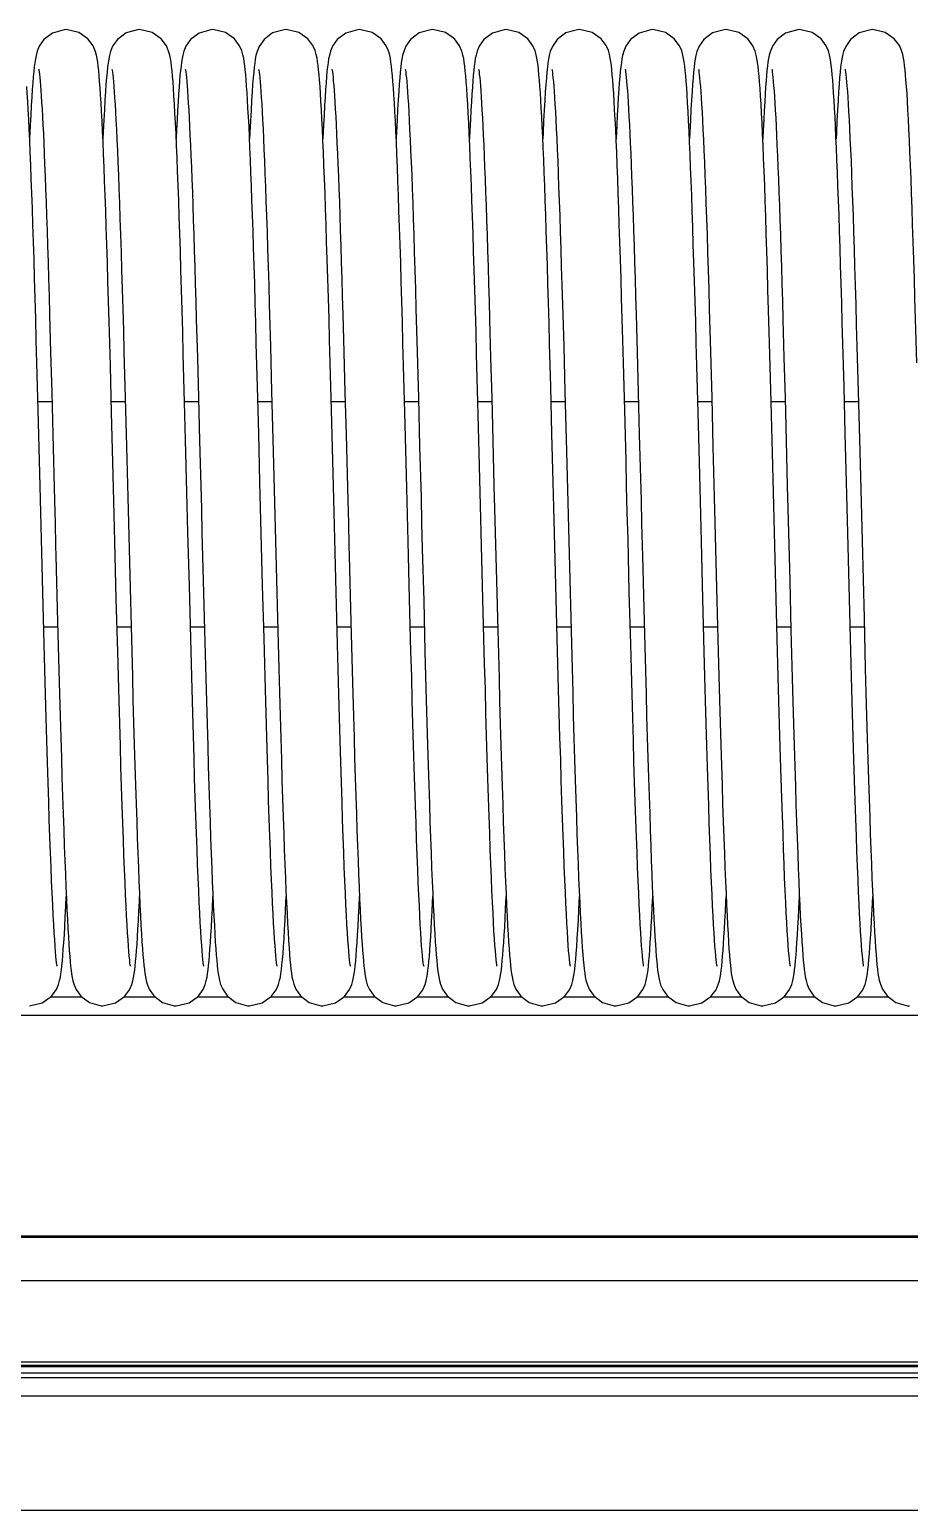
# Model space of a CAD drawing. Header units: millimetres. Extents: x 21899 to 38731, y -5425 to 3612.
# Drawn here: x 33410.3 to 33506.3, y -2820.5 to -2658.9 of the extents above; entities that cross this region are included whole.
import ezdxf

# ---------------------------------------------------------------- set-up
doc = ezdxf.new("R2010")
doc.units = ezdxf.units.MM

msp = doc.modelspace()

# ---------------------------------------------------------------- linework, layer by layer
at = {"color": 7, "linetype": 'Continuous'}
for p, q in [((33412.47, -2689.98), (33412.58, -2694.12)), ((33428.48, -2690.53), (33428.6, -2694.68)), ((33444.47, -2689.98), (33444.58, -2694.12)), ((33460.48, -2690.53), (33460.6, -2694.68)), ((33476.47, -2689.98), (33476.58, -2694.12)), ((33492.48, -2690.53), (33492.6, -2694.68)), ((33412.58, -2694.12), (33412.7, -2698.51)), ((33420.58, -2694.06), (33420.72, -2699.07)), ((33427.2, -2699.56), (33427.06, -2694.35)), ((33428.6, -2694.68), (33428.72, -2699.1)), ((33435.16, -2697.9), (33435.03, -2693.15)), ((33436.57, -2693.47), (33436.7, -2698.38)), ((33444.58, -2694.12), (33444.7, -2698.51)), ((33452.58, -2694.06), (33452.72, -2699.07)), ((33459.2, -2699.56), (33459.06, -2694.35)), ((33460.6, -2694.68), (33460.72, -2699.1)), ((33467.16, -2697.9), (33467.03, -2693.15)), ((33468.57, -2693.47), (33468.7, -2698.38)), ((33476.58, -2694.12), (33476.7, -2698.51)), ((33484.58, -2694.06), (33484.72, -2699.07)), ((33491.2, -2699.56), (33491.06, -2694.35)), ((33492.6, -2694.68), (33492.72, -2699.1)), ((33499.16, -2697.9), (33499.03, -2693.15)), ((33500.57, -2693.47), (33500.7, -2698.38)), ((33411.23, -2700.43), (33411.09, -2695.25)), ((33419.23, -2700.69), (33419.1, -2695.58)), ((33443.23, -2700.43), (33443.09, -2695.25)), ((33451.23, -2700.69), (33451.1, -2695.58)), ((33475.23, -2700.43), (33475.09, -2695.25)), ((33483.23, -2700.69), (33483.1, -2695.58)), ((33435.29, -2702.96), (33435.16, -2697.9)), ((33467.29, -2702.96), (33467.16, -2697.9)), ((33499.29, -2702.96), (33499.16, -2697.9)), ((33411.2, -2699.47), (33412.73, -2699.47)), ((33412.7, -2698.51), (33412.82, -2703.1)), ((33419.2, -2699.47), (33420.73, -2699.47)), ((33420.72, -2699.07), (33420.85, -2704.38)), ((33427.2, -2699.47), (33428.73, -2699.47)), ((33427.35, -2705.09), (33427.2, -2699.56)), ((33428.72, -2699.1), (33428.84, -2703.77)), ((33435.2, -2699.47), (33436.73, -2699.47)), ((33436.7, -2698.38), (33436.83, -2703.61)), ((33443.2, -2699.47), (33444.73, -2699.47)), ((33444.7, -2698.51), (33444.82, -2703.1)), ((33451.2, -2699.47), (33452.73, -2699.47)), ((33452.72, -2699.07), (33452.85, -2704.38)), ((33459.2, -2699.47), (33460.73, -2699.47)), ((33459.35, -2705.09), (33459.2, -2699.56)), ((33460.72, -2699.1), (33460.84, -2703.77)), ((33467.2, -2699.47), (33468.73, -2699.47)), ((33468.7, -2698.38), (33468.83, -2703.61)), ((33475.2, -2699.47), (33476.73, -2699.47)), ((33476.7, -2698.51), (33476.82, -2703.1)), ((33483.2, -2699.47), (33484.73, -2699.47)), ((33484.72, -2699.07), (33484.85, -2704.38)), ((33491.2, -2699.47), (33492.73, -2699.47)), ((33491.35, -2705.09), (33491.2, -2699.56)), ((33492.72, -2699.1), (33492.84, -2703.77)), ((33499.2, -2699.47), (33500.73, -2699.47)), ((33500.7, -2698.38), (33500.83, -2703.61)), ((33436.83, -2703.61), (33436.98, -2709.08)), ((33468.83, -2703.61), (33468.98, -2709.08)), ((33500.83, -2703.61), (33500.98, -2709.08)), ((33411.73, -2720.28), (33411.59, -2714.49)), ((33421.14, -2715.56), (33421.29, -2721.23)), ((33443.73, -2720.28), (33443.59, -2714.49)), ((33453.14, -2715.56), (33453.29, -2721.23)), ((33475.73, -2720.28), (33475.59, -2714.49)), ((33485.14, -2715.56), (33485.29, -2721.23)), ((33413.16, -2716.32), (33413.35, -2723.53)), ((33419.75, -2721.03), (33419.63, -2716.32)), ((33445.16, -2716.32), (33445.35, -2723.53)), ((33451.75, -2721.03), (33451.63, -2716.32)), ((33477.16, -2716.32), (33477.35, -2723.53)), ((33483.75, -2721.03), (33483.63, -2716.32)), ((33411.88, -2725.96), (33411.73, -2720.28)), ((33427.87, -2725.36), (33427.72, -2719.61)), ((33429.23, -2719.07), (33429.37, -2724.42)), ((33435.87, -2725.29), (33435.72, -2719.56)), ((33443.88, -2725.96), (33443.73, -2720.28)), ((33459.87, -2725.36), (33459.72, -2719.61)), ((33461.23, -2719.07), (33461.37, -2724.42)), ((33467.87, -2725.29), (33467.72, -2719.56)), ((33475.88, -2725.96), (33475.73, -2720.28)), ((33491.87, -2725.36), (33491.72, -2719.61)), ((33493.23, -2719.07), (33493.37, -2724.42)), ((33499.87, -2725.29), (33499.72, -2719.56)), ((33419.9, -2726.75), (33419.75, -2721.03)), ((33421.29, -2721.23), (33421.43, -2726.76)), ((33451.9, -2726.75), (33451.75, -2721.03)), ((33453.29, -2721.23), (33453.43, -2726.76)), ((33483.9, -2726.75), (33483.75, -2721.03)), ((33485.29, -2721.23), (33485.43, -2726.76)), ((33413.35, -2723.53), (33413.49, -2728.84)), ((33437.34, -2723.13), (33437.48, -2728.6)), ((33445.35, -2723.53), (33445.49, -2728.84)), ((33469.34, -2723.13), (33469.48, -2728.6)), ((33477.35, -2723.53), (33477.49, -2728.84)), ((33501.34, -2723.13), (33501.48, -2728.6)), ((33411.83, -2724.08), (33413.36, -2724.08)), ((33419.83, -2724.08), (33421.36, -2724.08)), ((33427.83, -2724.08), (33429.36, -2724.08)), ((33429.37, -2724.42), (33429.51, -2729.67)), ((33435.83, -2724.08), (33437.36, -2724.08)), ((33443.83, -2724.08), (33445.36, -2724.08)), ((33451.83, -2724.08), (33453.36, -2724.08)), ((33459.83, -2724.08), (33461.36, -2724.08)), ((33461.37, -2724.42), (33461.51, -2729.67)), ((33467.83, -2724.08), (33469.36, -2724.08)), ((33475.83, -2724.08), (33477.36, -2724.08)), ((33483.83, -2724.08), (33485.36, -2724.08)), ((33491.83, -2724.08), (33493.36, -2724.08)), ((33493.37, -2724.42), (33493.51, -2729.67)), ((33499.83, -2724.08), (33501.36, -2724.08)), ((33416.03, -2764.47), (33412.56, -2764.47)), ((33424.04, -2764.47), (33420.56, -2764.47)), ((33432.04, -2764.47), (33428.56, -2764.47)), ((33440.04, -2764.47), (33436.56, -2764.47)), ((33448.03, -2764.47), (33444.56, -2764.47)), ((33456.04, -2764.47), (33452.56, -2764.47)), ((33464.04, -2764.47), (33460.56, -2764.47)), ((33472.04, -2764.47), (33468.56, -2764.47)), ((33480.03, -2764.47), (33476.56, -2764.47)), ((33488.04, -2764.47), (33484.56, -2764.47)), ((33496.04, -2764.47), (33492.56, -2764.47)), ((33504.04, -2764.47), (33500.56, -2764.47)), ((34090.4, -2766.47), (32750.4, -2766.47)), ((34140.86, -2790.56), (31376.6, -2790.56)), ((34087.08, -2790.56), (31418.08, -2790.56)), ((34100.4, -2795.44), (31383.4, -2795.44)), ((31376.6, -2804.27), (34140.86, -2804.27)), ((31418.08, -2804.27), (34087.08, -2804.27)), ((31300.4, -2804.64), (34182.4, -2804.64)), ((31376.6, -2805.97), (34140.86, -2805.97)), ((31418.08, -2805.97), (34087.08, -2805.97)), ((34087.08, -2820.47), (32907.43, -2820.47)), ((34123.68, -2820.47), (32916.25, -2820.47))]:
    msp.add_line(p, q, dxfattribs=at)
at = {"color": 9, "linetype": 'Continuous'}
for p, q in [((34140.86, -2790.69), (31376.6, -2790.69)), ((34087.08, -2790.69), (31418.08, -2790.69)), ((31376.6, -2804.77), (34140.86, -2804.77)), ((31376.6, -2805.47), (34140.86, -2805.47)), ((31418.08, -2804.77), (34087.08, -2804.77)), ((31418.08, -2805.47), (34087.08, -2805.47)), ((31376.6, -2807.97), (34140.86, -2807.97)), ((31418.08, -2807.97), (34087.08, -2807.97))]:
    msp.add_line(p, q, dxfattribs=at)
at = {"color": 7, "linetype": 'Continuous'}
for points in [[(33414.29, -2658.91), (33414.07, -2658.92), (33412.8, -2659.29), (33411.86, -2660), (33411.34, -2660.73), (33411.12, -2661.28), (33411, -2661.72), (33410.92, -2662.11), (33410.86, -2662.52), (33410.8, -2662.97), (33410.74, -2663.48), (33410.69, -2664.06), (33410.64, -2664.72)], [(33417.93, -2664.57), (33417.88, -2663.94), (33417.83, -2663.39), (33417.78, -2662.91), (33417.72, -2662.47), (33417.66, -2662.08), (33417.58, -2661.69), (33417.45, -2661.24), (33417.21, -2660.67), (33416.64, -2659.91), (33415.66, -2659.22), (33414.29, -2658.91)], [(33422.29, -2658.91), (33422.07, -2658.92), (33420.81, -2659.28), (33419.87, -2659.98), (33419.34, -2660.73), (33419.11, -2661.31), (33418.99, -2661.74), (33418.92, -2662.13), (33418.85, -2662.55), (33418.79, -2663.01), (33418.74, -2663.55), (33418.68, -2664.16), (33418.62, -2664.87)], [(33425.94, -2664.62), (33425.89, -2663.98), (33425.83, -2663.42), (33425.78, -2662.92), (33425.72, -2662.48), (33425.66, -2662.08), (33425.58, -2661.69), (33425.45, -2661.25), (33425.21, -2660.68), (33424.66, -2659.93), (33423.68, -2659.23), (33422.29, -2658.91)], [(33430.29, -2658.91), (33430.07, -2658.92), (33428.79, -2659.29), (33427.85, -2660), (33427.35, -2660.73), (33427.12, -2661.26), (33427, -2661.69), (33426.92, -2662.08), (33426.86, -2662.47), (33426.81, -2662.89), (33426.75, -2663.37), (33426.7, -2663.91), (33426.65, -2664.51), (33426.6, -2665.2)], [(33433.97, -2665.07), (33433.92, -2664.42), (33433.87, -2663.83), (33433.82, -2663.3), (33433.77, -2662.84), (33433.71, -2662.42), (33433.65, -2662.04), (33433.57, -2661.67), (33433.45, -2661.24), (33433.21, -2660.68), (33432.65, -2659.92), (33431.67, -2659.23), (33430.29, -2658.91)], [(33438.29, -2658.91), (33438.07, -2658.92), (33436.81, -2659.28), (33435.87, -2659.99), (33435.34, -2660.74), (33435.11, -2661.31), (33434.99, -2661.75), (33434.91, -2662.14), (33434.85, -2662.56), (33434.79, -2663.02), (33434.74, -2663.56), (33434.68, -2664.18), (33434.62, -2664.89)], [(33441.98, -2665.12), (33441.92, -2664.44), (33441.87, -2663.84), (33441.82, -2663.3), (33441.77, -2662.83), (33441.71, -2662.41), (33441.65, -2662.02), (33441.56, -2661.63), (33441.44, -2661.2), (33441.2, -2660.65), (33440.64, -2659.91), (33439.66, -2659.22), (33438.29, -2658.91)], [(33446.29, -2658.91), (33446.07, -2658.92), (33444.8, -2659.29), (33443.86, -2660), (33443.34, -2660.73), (33443.12, -2661.28), (33443, -2661.72), (33442.92, -2662.11), (33442.86, -2662.52), (33442.8, -2662.97), (33442.74, -2663.48), (33442.69, -2664.06), (33442.64, -2664.72)], [(33449.93, -2664.57), (33449.88, -2663.94), (33449.83, -2663.39), (33449.78, -2662.91), (33449.72, -2662.47), (33449.66, -2662.08), (33449.58, -2661.69), (33449.45, -2661.24), (33449.21, -2660.67), (33448.64, -2659.91), (33447.66, -2659.22), (33446.29, -2658.91)], [(33454.29, -2658.91), (33454.07, -2658.92), (33452.81, -2659.28), (33451.87, -2659.98), (33451.34, -2660.73), (33451.11, -2661.31), (33450.99, -2661.74), (33450.92, -2662.13), (33450.85, -2662.55), (33450.79, -2663.01), (33450.74, -2663.55), (33450.68, -2664.16), (33450.62, -2664.87)], [(33457.94, -2664.62), (33457.89, -2663.98), (33457.83, -2663.42), (33457.78, -2662.92), (33457.72, -2662.48), (33457.66, -2662.08), (33457.58, -2661.69), (33457.45, -2661.25), (33457.21, -2660.68), (33456.66, -2659.93), (33455.68, -2659.23), (33454.29, -2658.91)], [(33462.29, -2658.91), (33462.07, -2658.92), (33460.79, -2659.29), (33459.85, -2660), (33459.35, -2660.73), (33459.12, -2661.26), (33459, -2661.69), (33458.92, -2662.08), (33458.86, -2662.47), (33458.81, -2662.89), (33458.75, -2663.37), (33458.7, -2663.91), (33458.65, -2664.51), (33458.6, -2665.2)], [(33465.97, -2665.07), (33465.92, -2664.42), (33465.87, -2663.83), (33465.82, -2663.3), (33465.77, -2662.84), (33465.71, -2662.42), (33465.65, -2662.04), (33465.57, -2661.67), (33465.45, -2661.24), (33465.21, -2660.68), (33464.65, -2659.92), (33463.67, -2659.23), (33462.29, -2658.91)], [(33470.29, -2658.91), (33470.07, -2658.92), (33468.81, -2659.28), (33467.87, -2659.99), (33467.34, -2660.74), (33467.11, -2661.31), (33466.99, -2661.75), (33466.91, -2662.14), (33466.85, -2662.56), (33466.79, -2663.02), (33466.74, -2663.56), (33466.68, -2664.18), (33466.62, -2664.89)], [(33473.98, -2665.12), (33473.92, -2664.44), (33473.87, -2663.84), (33473.82, -2663.3), (33473.77, -2662.83), (33473.71, -2662.41), (33473.65, -2662.02), (33473.56, -2661.63), (33473.44, -2661.2), (33473.2, -2660.65), (33472.64, -2659.91), (33471.66, -2659.22), (33470.29, -2658.91)], [(33478.29, -2658.91), (33478.07, -2658.92), (33476.8, -2659.29), (33475.86, -2660), (33475.34, -2660.73), (33475.12, -2661.28), (33475, -2661.72), (33474.92, -2662.11), (33474.86, -2662.52), (33474.8, -2662.97), (33474.74, -2663.48), (33474.69, -2664.06), (33474.64, -2664.72)], [(33481.93, -2664.57), (33481.88, -2663.94), (33481.83, -2663.39), (33481.78, -2662.91), (33481.72, -2662.47), (33481.66, -2662.08), (33481.58, -2661.69), (33481.45, -2661.24), (33481.21, -2660.67), (33480.64, -2659.91), (33479.66, -2659.22), (33478.29, -2658.91)], [(33486.29, -2658.91), (33486.07, -2658.92), (33484.81, -2659.28), (33483.87, -2659.98), (33483.34, -2660.73), (33483.11, -2661.31), (33482.99, -2661.74), (33482.92, -2662.13), (33482.85, -2662.55), (33482.79, -2663.01), (33482.74, -2663.55), (33482.68, -2664.16), (33482.62, -2664.87)], [(33489.94, -2664.62), (33489.89, -2663.98), (33489.83, -2663.42), (33489.78, -2662.92), (33489.72, -2662.48), (33489.66, -2662.08), (33489.58, -2661.69), (33489.45, -2661.25), (33489.21, -2660.68), (33488.66, -2659.93), (33487.68, -2659.23), (33486.29, -2658.91)], [(33494.29, -2658.91), (33494.07, -2658.92), (33492.79, -2659.29), (33491.85, -2660), (33491.35, -2660.73), (33491.12, -2661.26), (33491, -2661.69), (33490.92, -2662.08), (33490.86, -2662.47), (33490.81, -2662.89), (33490.75, -2663.37), (33490.7, -2663.91), (33490.65, -2664.51), (33490.6, -2665.2)], [(33497.97, -2665.07), (33497.92, -2664.42), (33497.87, -2663.83), (33497.82, -2663.3), (33497.77, -2662.84), (33497.71, -2662.42), (33497.65, -2662.04), (33497.57, -2661.67), (33497.45, -2661.24), (33497.21, -2660.68), (33496.65, -2659.92), (33495.67, -2659.23), (33494.29, -2658.91)], [(33502.29, -2658.91), (33502.07, -2658.92), (33500.81, -2659.28), (33499.87, -2659.99), (33499.34, -2660.74), (33499.11, -2661.31), (33498.99, -2661.75), (33498.91, -2662.14), (33498.85, -2662.56), (33498.79, -2663.02), (33498.74, -2663.56), (33498.68, -2664.18), (33498.62, -2664.89)], [(33505.98, -2665.12), (33505.92, -2664.44), (33505.87, -2663.84), (33505.82, -2663.3), (33505.77, -2662.83), (33505.71, -2662.41), (33505.65, -2662.02), (33505.56, -2661.63), (33505.44, -2661.2), (33505.2, -2660.65), (33504.64, -2659.91), (33503.66, -2659.22), (33502.29, -2658.91)], [(33411.28, -2663.23), (33411.28, -2663.24), (33411.3, -2663.33), (33411.33, -2663.51), (33411.36, -2663.78), (33411.4, -2664.12), (33411.43, -2664.52), (33411.47, -2665), (33411.52, -2665.54), (33411.56, -2666.15), (33411.6, -2666.83), (33411.65, -2667.58), (33411.69, -2668.4), (33411.74, -2669.29), (33411.79, -2670.26), (33411.83, -2671.31), (33411.88, -2672.43), (33411.93, -2673.63), (33411.98, -2674.92), (33412.03, -2676.28), (33412.09, -2677.72), (33412.14, -2679.24), (33412.19, -2680.84), (33412.25, -2682.52), (33412.3, -2684.27), (33412.36, -2686.1), (33412.41, -2688.01), (33412.47, -2689.98)], [(33419.28, -2663.24), (33419.3, -2663.35), (33419.33, -2663.55), (33419.36, -2663.83), (33419.4, -2664.18), (33419.44, -2664.61), (33419.48, -2665.12), (33419.53, -2665.69), (33419.57, -2666.35), (33419.62, -2667.09), (33419.67, -2667.91), (33419.71, -2668.81), (33419.76, -2669.82), (33419.82, -2670.91), (33419.87, -2672.1), (33419.92, -2673.39), (33419.98, -2674.78), (33420.03, -2676.26), (33420.09, -2677.84), (33420.15, -2679.52), (33420.21, -2681.3), (33420.27, -2683.18), (33420.33, -2685.15), (33420.39, -2687.23), (33420.45, -2689.41), (33420.52, -2691.69), (33420.58, -2694.06)], [(33427.28, -2663.24), (33427.3, -2663.34), (33427.33, -2663.53), (33427.36, -2663.8), (33427.4, -2664.15), (33427.44, -2664.57), (33427.48, -2665.05), (33427.52, -2665.61), (33427.56, -2666.23), (33427.61, -2666.92), (33427.65, -2667.69), (33427.7, -2668.53), (33427.75, -2669.44), (33427.79, -2670.44), (33427.84, -2671.51), (33427.89, -2672.67), (33427.94, -2673.91), (33427.99, -2675.23), (33428.05, -2676.63), (33428.1, -2678.11), (33428.15, -2679.67), (33428.21, -2681.31), (33428.26, -2683.01), (33428.32, -2684.79), (33428.37, -2686.63), (33428.43, -2688.55), (33428.48, -2690.53)], [(33435.28, -2663.24), (33435.3, -2663.35), (33435.33, -2663.54), (33435.36, -2663.82), (33435.4, -2664.17), (33435.44, -2664.6), (33435.48, -2665.1), (33435.53, -2665.67), (33435.57, -2666.32), (33435.62, -2667.05), (33435.66, -2667.86), (33435.71, -2668.75), (33435.76, -2669.74), (33435.81, -2670.81), (33435.86, -2671.98), (33435.92, -2673.24), (33435.97, -2674.6), (33436.02, -2676.05), (33436.08, -2677.6), (33436.14, -2679.24), (33436.2, -2680.99), (33436.25, -2682.82), (33436.31, -2684.76), (33436.38, -2686.79), (33436.44, -2688.92), (33436.5, -2691.15), (33436.57, -2693.47)], [(33443.28, -2663.23), (33443.28, -2663.24), (33443.3, -2663.33), (33443.33, -2663.51), (33443.36, -2663.78), (33443.4, -2664.12), (33443.43, -2664.52), (33443.47, -2665), (33443.52, -2665.54), (33443.56, -2666.15), (33443.6, -2666.83), (33443.65, -2667.58), (33443.69, -2668.4), (33443.74, -2669.29), (33443.79, -2670.26), (33443.83, -2671.31), (33443.88, -2672.43), (33443.93, -2673.63), (33443.98, -2674.92), (33444.03, -2676.28), (33444.09, -2677.72), (33444.14, -2679.24), (33444.19, -2680.84), (33444.25, -2682.52), (33444.3, -2684.27), (33444.36, -2686.1), (33444.41, -2688.01), (33444.47, -2689.98)], [(33451.28, -2663.24), (33451.3, -2663.35), (33451.33, -2663.55), (33451.36, -2663.83), (33451.4, -2664.18), (33451.44, -2664.61), (33451.48, -2665.12), (33451.53, -2665.69), (33451.57, -2666.35), (33451.62, -2667.09), (33451.67, -2667.91), (33451.71, -2668.81), (33451.76, -2669.82), (33451.82, -2670.91), (33451.87, -2672.1), (33451.92, -2673.39), (33451.98, -2674.78), (33452.03, -2676.26), (33452.09, -2677.84), (33452.15, -2679.52), (33452.21, -2681.3), (33452.27, -2683.18), (33452.33, -2685.15), (33452.39, -2687.23), (33452.45, -2689.41), (33452.52, -2691.69), (33452.58, -2694.06)], [(33459.28, -2663.24), (33459.3, -2663.34), (33459.33, -2663.53), (33459.36, -2663.8), (33459.4, -2664.15), (33459.44, -2664.57), (33459.48, -2665.05), (33459.52, -2665.61), (33459.56, -2666.23), (33459.61, -2666.92), (33459.65, -2667.69), (33459.7, -2668.53), (33459.75, -2669.44), (33459.79, -2670.44), (33459.84, -2671.51), (33459.89, -2672.67), (33459.94, -2673.91), (33459.99, -2675.23), (33460.05, -2676.63), (33460.1, -2678.11), (33460.15, -2679.67), (33460.21, -2681.31), (33460.26, -2683.01), (33460.32, -2684.79), (33460.37, -2686.63), (33460.43, -2688.55), (33460.48, -2690.53)], [(33467.28, -2663.24), (33467.3, -2663.35), (33467.33, -2663.54), (33467.36, -2663.82), (33467.4, -2664.17), (33467.44, -2664.6), (33467.48, -2665.1), (33467.53, -2665.67), (33467.57, -2666.32), (33467.62, -2667.05), (33467.66, -2667.86), (33467.71, -2668.75), (33467.76, -2669.74), (33467.81, -2670.81), (33467.86, -2671.98), (33467.92, -2673.24), (33467.97, -2674.6), (33468.02, -2676.05), (33468.08, -2677.6), (33468.14, -2679.24), (33468.2, -2680.99), (33468.25, -2682.82), (33468.31, -2684.76), (33468.38, -2686.79), (33468.44, -2688.92), (33468.5, -2691.15), (33468.57, -2693.47)], [(33475.28, -2663.23), (33475.28, -2663.24), (33475.3, -2663.33), (33475.33, -2663.51), (33475.36, -2663.78), (33475.4, -2664.12), (33475.43, -2664.52), (33475.47, -2665), (33475.52, -2665.54), (33475.56, -2666.15), (33475.6, -2666.83), (33475.65, -2667.58), (33475.69, -2668.4), (33475.74, -2669.29), (33475.79, -2670.26), (33475.83, -2671.31), (33475.88, -2672.43), (33475.93, -2673.63), (33475.98, -2674.92), (33476.03, -2676.28), (33476.09, -2677.72), (33476.14, -2679.24), (33476.19, -2680.84), (33476.25, -2682.52), (33476.3, -2684.27), (33476.36, -2686.1), (33476.41, -2688.01), (33476.47, -2689.98)], [(33483.28, -2663.24), (33483.3, -2663.35), (33483.33, -2663.55), (33483.36, -2663.83), (33483.4, -2664.18), (33483.44, -2664.61), (33483.48, -2665.12), (33483.53, -2665.69), (33483.57, -2666.35), (33483.62, -2667.09), (33483.67, -2667.91), (33483.71, -2668.81), (33483.76, -2669.82), (33483.82, -2670.91), (33483.87, -2672.1), (33483.92, -2673.39), (33483.98, -2674.78), (33484.03, -2676.26), (33484.09, -2677.84), (33484.15, -2679.52), (33484.21, -2681.3), (33484.27, -2683.18), (33484.33, -2685.15), (33484.39, -2687.23), (33484.45, -2689.41), (33484.52, -2691.69), (33484.58, -2694.06)], [(33491.28, -2663.24), (33491.3, -2663.34), (33491.33, -2663.53), (33491.36, -2663.8), (33491.4, -2664.15), (33491.44, -2664.57), (33491.48, -2665.05), (33491.52, -2665.61), (33491.56, -2666.23), (33491.61, -2666.92), (33491.65, -2667.69), (33491.7, -2668.53), (33491.75, -2669.44), (33491.79, -2670.44), (33491.84, -2671.51), (33491.89, -2672.67), (33491.94, -2673.91), (33491.99, -2675.23), (33492.05, -2676.63), (33492.1, -2678.11), (33492.15, -2679.67), (33492.21, -2681.31), (33492.26, -2683.01), (33492.32, -2684.79), (33492.37, -2686.63), (33492.43, -2688.55), (33492.48, -2690.53)], [(33499.28, -2663.24), (33499.3, -2663.35), (33499.33, -2663.54), (33499.36, -2663.82), (33499.4, -2664.17), (33499.44, -2664.6), (33499.48, -2665.1), (33499.53, -2665.67), (33499.57, -2666.32), (33499.62, -2667.05), (33499.66, -2667.86), (33499.71, -2668.75), (33499.76, -2669.74), (33499.81, -2670.81), (33499.86, -2671.98), (33499.92, -2673.24), (33499.97, -2674.6), (33500.02, -2676.05), (33500.08, -2677.6), (33500.14, -2679.24), (33500.2, -2680.99), (33500.25, -2682.82), (33500.31, -2684.76), (33500.38, -2686.79), (33500.44, -2688.92), (33500.5, -2691.15), (33500.57, -2693.47)], [(33411.09, -2695.25), (33411.02, -2692.8), (33410.96, -2690.46), (33410.89, -2688.21), (33410.83, -2686.05), (33410.77, -2684), (33410.7, -2682.05), (33410.64, -2680.19), (33410.59, -2678.43), (33410.53, -2676.75), (33410.47, -2675.18), (33410.41, -2673.69), (33410.35, -2672.3), (33410.3, -2671), (33410.24, -2669.79), (33410.19, -2668.68), (33410.13, -2667.65), (33410.08, -2666.72), (33410.03, -2665.88), (33409.98, -2665.12)], [(33410.64, -2664.72), (33410.58, -2665.46), (33410.53, -2666.29), (33410.47, -2667.21), (33410.42, -2668.23), (33410.36, -2669.35), (33410.29, -2670.83)], [(33419.1, -2695.58), (33419.03, -2693.14), (33418.97, -2690.8), (33418.9, -2688.55), (33418.84, -2686.39), (33418.78, -2684.33), (33418.71, -2682.35), (33418.65, -2680.48), (33418.59, -2678.7), (33418.54, -2677.01), (33418.48, -2675.42), (33418.42, -2673.92), (33418.36, -2672.52), (33418.31, -2671.21), (33418.25, -2670), (33418.2, -2668.87), (33418.14, -2667.84), (33418.09, -2666.9), (33418.04, -2666.04), (33417.99, -2665.26), (33417.93, -2664.57)], [(33418.62, -2664.87), (33418.57, -2665.68), (33418.51, -2666.6), (33418.45, -2667.64), (33418.39, -2668.8), (33418.32, -2670.08), (33418.29, -2670.84)], [(33427.06, -2694.35), (33427, -2691.89), (33426.93, -2689.54), (33426.86, -2687.29), (33426.8, -2685.14), (33426.74, -2683.09), (33426.68, -2681.15), (33426.62, -2679.3), (33426.56, -2677.56), (33426.5, -2675.91), (33426.44, -2674.36), (33426.38, -2672.9), (33426.32, -2671.54), (33426.27, -2670.27), (33426.21, -2669.1), (33426.15, -2668.02), (33426.1, -2667.04), (33426.04, -2666.15), (33425.99, -2665.34), (33425.94, -2664.62)], [(33426.6, -2665.2), (33426.55, -2665.96), (33426.5, -2666.81), (33426.44, -2667.75), (33426.39, -2668.77), (33426.33, -2669.89), (33426.29, -2670.84)], [(33435.03, -2693.15), (33434.97, -2690.89), (33434.91, -2688.72), (33434.85, -2686.63), (33434.79, -2684.64), (33434.73, -2682.73), (33434.67, -2680.91), (33434.61, -2679.17), (33434.55, -2677.53), (33434.5, -2675.97), (33434.44, -2674.5), (33434.39, -2673.12), (33434.33, -2671.82), (33434.28, -2670.61), (33434.23, -2669.49), (33434.18, -2668.44), (33434.12, -2667.48), (33434.07, -2666.6), (33434.02, -2665.8), (33433.97, -2665.07)], [(33434.62, -2664.89), (33434.56, -2665.71), (33434.51, -2666.64), (33434.45, -2667.69), (33434.38, -2668.86), (33434.32, -2670.15), (33434.29, -2670.84)], [(33443.09, -2695.25), (33443.02, -2692.8), (33442.96, -2690.46), (33442.89, -2688.21), (33442.83, -2686.05), (33442.77, -2684), (33442.7, -2682.05), (33442.64, -2680.19), (33442.59, -2678.43), (33442.53, -2676.75), (33442.47, -2675.18), (33442.41, -2673.69), (33442.35, -2672.3), (33442.3, -2671), (33442.24, -2669.79), (33442.19, -2668.68), (33442.13, -2667.65), (33442.08, -2666.72), (33442.03, -2665.88), (33441.98, -2665.12)], [(33442.64, -2664.72), (33442.58, -2665.46), (33442.53, -2666.29), (33442.47, -2667.21), (33442.42, -2668.23), (33442.36, -2669.35), (33442.29, -2670.83)], [(33451.1, -2695.58), (33451.03, -2693.14), (33450.97, -2690.8), (33450.9, -2688.55), (33450.84, -2686.39), (33450.78, -2684.33), (33450.71, -2682.35), (33450.65, -2680.48), (33450.59, -2678.7), (33450.54, -2677.01), (33450.48, -2675.42), (33450.42, -2673.92), (33450.36, -2672.52), (33450.31, -2671.21), (33450.25, -2670), (33450.2, -2668.87), (33450.14, -2667.84), (33450.09, -2666.9), (33450.04, -2666.04), (33449.99, -2665.26), (33449.93, -2664.57)], [(33450.62, -2664.87), (33450.57, -2665.68), (33450.51, -2666.6), (33450.45, -2667.64), (33450.39, -2668.8), (33450.32, -2670.08), (33450.29, -2670.84)], [(33459.06, -2694.35), (33459, -2691.89), (33458.93, -2689.54), (33458.86, -2687.29), (33458.8, -2685.14), (33458.74, -2683.09), (33458.68, -2681.15), (33458.62, -2679.3), (33458.56, -2677.56), (33458.5, -2675.91), (33458.44, -2674.36), (33458.38, -2672.9), (33458.32, -2671.54), (33458.27, -2670.27), (33458.21, -2669.1), (33458.15, -2668.02), (33458.1, -2667.04), (33458.04, -2666.15), (33457.99, -2665.34), (33457.94, -2664.62)], [(33458.6, -2665.2), (33458.55, -2665.96), (33458.5, -2666.81), (33458.44, -2667.75), (33458.39, -2668.77), (33458.33, -2669.89), (33458.29, -2670.84)], [(33467.03, -2693.15), (33466.97, -2690.89), (33466.91, -2688.72), (33466.85, -2686.63), (33466.79, -2684.64), (33466.73, -2682.73), (33466.67, -2680.91), (33466.61, -2679.17), (33466.55, -2677.53), (33466.5, -2675.97), (33466.44, -2674.5), (33466.39, -2673.12), (33466.33, -2671.82), (33466.28, -2670.61), (33466.23, -2669.49), (33466.18, -2668.44), (33466.12, -2667.48), (33466.07, -2666.6), (33466.02, -2665.8), (33465.97, -2665.07)], [(33466.62, -2664.89), (33466.56, -2665.71), (33466.51, -2666.64), (33466.45, -2667.69), (33466.38, -2668.86), (33466.32, -2670.15), (33466.29, -2670.84)], [(33475.09, -2695.25), (33475.02, -2692.8), (33474.96, -2690.46), (33474.89, -2688.21), (33474.83, -2686.05), (33474.77, -2684), (33474.7, -2682.05), (33474.64, -2680.19), (33474.59, -2678.43), (33474.53, -2676.75), (33474.47, -2675.18), (33474.41, -2673.69), (33474.35, -2672.3), (33474.3, -2671), (33474.24, -2669.79), (33474.19, -2668.68), (33474.13, -2667.65), (33474.08, -2666.72), (33474.03, -2665.88), (33473.98, -2665.12)], [(33474.64, -2664.72), (33474.58, -2665.46), (33474.53, -2666.29), (33474.47, -2667.21), (33474.42, -2668.23), (33474.36, -2669.35), (33474.29, -2670.83)], [(33483.1, -2695.58), (33483.03, -2693.14), (33482.97, -2690.8), (33482.9, -2688.55), (33482.84, -2686.39), (33482.78, -2684.33), (33482.71, -2682.35), (33482.65, -2680.48), (33482.59, -2678.7), (33482.54, -2677.01), (33482.48, -2675.42), (33482.42, -2673.92), (33482.36, -2672.52), (33482.31, -2671.21), (33482.25, -2670), (33482.2, -2668.87), (33482.14, -2667.84), (33482.09, -2666.9), (33482.04, -2666.04), (33481.99, -2665.26), (33481.93, -2664.57)], [(33482.62, -2664.87), (33482.57, -2665.68), (33482.51, -2666.6), (33482.45, -2667.64), (33482.39, -2668.8), (33482.32, -2670.08), (33482.29, -2670.84)], [(33491.06, -2694.35), (33491, -2691.89), (33490.93, -2689.54), (33490.86, -2687.29), (33490.8, -2685.14), (33490.74, -2683.09), (33490.68, -2681.15), (33490.62, -2679.3), (33490.56, -2677.56), (33490.5, -2675.91), (33490.44, -2674.36), (33490.38, -2672.9), (33490.32, -2671.54), (33490.27, -2670.27), (33490.21, -2669.1), (33490.15, -2668.02), (33490.1, -2667.04), (33490.04, -2666.15), (33489.99, -2665.34), (33489.94, -2664.62)], [(33490.6, -2665.2), (33490.55, -2665.96), (33490.5, -2666.81), (33490.44, -2667.75), (33490.39, -2668.77), (33490.33, -2669.89), (33490.29, -2670.84)], [(33499.03, -2693.15), (33498.97, -2690.89), (33498.91, -2688.72), (33498.85, -2686.63), (33498.79, -2684.64), (33498.73, -2682.73), (33498.67, -2680.91), (33498.61, -2679.17), (33498.55, -2677.53), (33498.5, -2675.97), (33498.44, -2674.5), (33498.39, -2673.12), (33498.33, -2671.82), (33498.28, -2670.61), (33498.23, -2669.49), (33498.18, -2668.44), (33498.12, -2667.48), (33498.07, -2666.6), (33498.02, -2665.8), (33497.97, -2665.07)], [(33498.62, -2664.89), (33498.56, -2665.71), (33498.51, -2666.64), (33498.45, -2667.69), (33498.38, -2668.86), (33498.32, -2670.15), (33498.29, -2670.84)], [(33507.09, -2695.25), (33507.02, -2692.8), (33506.96, -2690.46), (33506.89, -2688.21), (33506.83, -2686.05), (33506.77, -2684), (33506.7, -2682.05), (33506.64, -2680.19), (33506.59, -2678.43), (33506.53, -2676.75), (33506.47, -2675.18), (33506.41, -2673.69), (33506.35, -2672.3), (33506.3, -2671), (33506.24, -2669.79), (33506.19, -2668.68), (33506.13, -2667.65), (33506.08, -2666.72), (33506.03, -2665.88), (33505.98, -2665.12)], [(33411.59, -2714.49), (33411.51, -2711.6), (33411.44, -2708.74), (33411.37, -2705.91), (33411.23, -2700.43)], [(33419.45, -2708.94), (33419.37, -2706.12), (33419.23, -2700.69)], [(33443.59, -2714.49), (33443.51, -2711.6), (33443.44, -2708.74), (33443.37, -2705.91), (33443.23, -2700.43)], [(33451.45, -2708.94), (33451.37, -2706.12), (33451.23, -2700.69)], [(33475.59, -2714.49), (33475.51, -2711.6), (33475.44, -2708.74), (33475.37, -2705.91), (33475.23, -2700.43)], [(33483.45, -2708.94), (33483.37, -2706.12), (33483.23, -2700.69)], [(33412.82, -2703.1), (33413.01, -2710.3), (33413.07, -2712.76), (33413.13, -2715.24), (33413.16, -2716.32)], [(33420.85, -2704.38), (33421, -2709.91), (33421.07, -2712.73), (33421.14, -2715.56)], [(33428.84, -2703.77), (33428.96, -2708.68), (33429.03, -2711.21), (33429.1, -2713.79), (33429.23, -2719.07)], [(33435.72, -2719.56), (33435.57, -2713.84), (33435.5, -2711.04), (33435.43, -2708.29), (33435.29, -2702.96)], [(33444.82, -2703.1), (33445.01, -2710.3), (33445.07, -2712.76), (33445.13, -2715.24), (33445.16, -2716.32)], [(33452.85, -2704.38), (33453, -2709.91), (33453.07, -2712.73), (33453.14, -2715.56)], [(33460.84, -2703.77), (33460.96, -2708.68), (33461.03, -2711.21), (33461.1, -2713.79), (33461.23, -2719.07)], [(33467.72, -2719.56), (33467.57, -2713.84), (33467.5, -2711.04), (33467.43, -2708.29), (33467.29, -2702.96)], [(33476.82, -2703.1), (33477.01, -2710.3), (33477.07, -2712.76), (33477.13, -2715.24), (33477.16, -2716.32)], [(33484.85, -2704.38), (33485, -2709.91), (33485.07, -2712.73), (33485.14, -2715.56)], [(33492.84, -2703.77), (33492.96, -2708.68), (33493.03, -2711.21), (33493.1, -2713.79), (33493.23, -2719.07)], [(33499.72, -2719.56), (33499.57, -2713.84), (33499.5, -2711.04), (33499.43, -2708.29), (33499.29, -2702.96)], [(33427.72, -2719.61), (33427.57, -2713.76), (33427.49, -2710.84), (33427.35, -2705.09)], [(33459.72, -2719.61), (33459.57, -2713.76), (33459.49, -2710.84), (33459.35, -2705.09)], [(33491.72, -2719.61), (33491.57, -2713.76), (33491.49, -2710.84), (33491.35, -2705.09)], [(33419.63, -2716.32), (33419.59, -2714.75), (33419.45, -2708.94)], [(33436.98, -2709.08), (33437.12, -2714.68), (33437.34, -2723.13)], [(33451.63, -2716.32), (33451.59, -2714.75), (33451.45, -2708.94)], [(33468.98, -2709.08), (33469.12, -2714.68), (33469.34, -2723.13)], [(33483.63, -2716.32), (33483.59, -2714.75), (33483.45, -2708.94)], [(33500.98, -2709.08), (33501.12, -2714.68), (33501.34, -2723.13)], [(33429.3, -2761.08), (33429.29, -2761.07), (33429.27, -2760.93), (33429.24, -2760.69), (33429.2, -2760.35), (33429.16, -2759.93), (33429.11, -2759.42), (33429.07, -2758.81), (33429.02, -2758.1), (33428.96, -2757.28), (33428.91, -2756.34), (33428.86, -2755.29), (33428.8, -2754.13), (33428.74, -2752.85), (33428.68, -2751.46), (33428.62, -2749.95), (33428.56, -2748.33), (33428.5, -2746.58), (33428.43, -2744.71), (33428.37, -2742.72), (33428.3, -2740.6), (33428.23, -2738.35), (33428.16, -2735.97), (33428.09, -2733.47), (33428.02, -2730.86), (33427.94, -2728.15), (33427.87, -2725.36)], [(33437.3, -2761.08), (33437.29, -2761.07), (33437.27, -2760.93), (33437.24, -2760.69), (33437.2, -2760.36), (33437.16, -2759.94), (33437.11, -2759.43), (33437.07, -2758.83), (33437.02, -2758.13), (33436.97, -2757.32), (33436.91, -2756.42), (33436.86, -2755.4), (33436.8, -2754.27), (33436.75, -2753.03), (33436.69, -2751.68), (33436.63, -2750.2), (33436.57, -2748.6), (33436.51, -2746.87), (33436.44, -2745.01), (33436.37, -2743), (33436.31, -2740.84), (33436.24, -2738.54), (33436.16, -2736.1), (33436.09, -2733.53), (33436.02, -2730.87), (33435.94, -2728.11), (33435.87, -2725.29)], [(33461.3, -2761.08), (33461.29, -2761.07), (33461.27, -2760.93), (33461.24, -2760.69), (33461.2, -2760.35), (33461.16, -2759.93), (33461.11, -2759.42), (33461.07, -2758.81), (33461.02, -2758.1), (33460.96, -2757.28), (33460.91, -2756.34), (33460.86, -2755.29), (33460.8, -2754.13), (33460.74, -2752.85), (33460.68, -2751.46), (33460.62, -2749.95), (33460.56, -2748.33), (33460.5, -2746.58), (33460.43, -2744.71), (33460.37, -2742.72), (33460.3, -2740.6), (33460.23, -2738.35), (33460.16, -2735.97), (33460.09, -2733.47), (33460.02, -2730.86), (33459.94, -2728.15), (33459.87, -2725.36)], [(33469.3, -2761.08), (33469.29, -2761.07), (33469.27, -2760.93), (33469.24, -2760.69), (33469.2, -2760.36), (33469.16, -2759.94), (33469.11, -2759.43), (33469.07, -2758.83), (33469.02, -2758.13), (33468.97, -2757.32), (33468.91, -2756.42), (33468.86, -2755.4), (33468.8, -2754.27), (33468.75, -2753.03), (33468.69, -2751.68), (33468.63, -2750.2), (33468.57, -2748.6), (33468.51, -2746.87), (33468.44, -2745.01), (33468.37, -2743), (33468.31, -2740.84), (33468.24, -2738.54), (33468.16, -2736.1), (33468.09, -2733.53), (33468.02, -2730.87), (33467.94, -2728.11), (33467.87, -2725.29)], [(33493.3, -2761.08), (33493.29, -2761.07), (33493.27, -2760.93), (33493.24, -2760.69), (33493.2, -2760.35), (33493.16, -2759.93), (33493.11, -2759.42), (33493.07, -2758.81), (33493.02, -2758.1), (33492.96, -2757.28), (33492.91, -2756.34), (33492.86, -2755.29), (33492.8, -2754.13), (33492.74, -2752.85), (33492.68, -2751.46), (33492.62, -2749.95), (33492.56, -2748.33), (33492.5, -2746.58), (33492.43, -2744.71), (33492.37, -2742.72), (33492.3, -2740.6), (33492.23, -2738.35), (33492.16, -2735.97), (33492.09, -2733.47), (33492.02, -2730.86), (33491.94, -2728.15), (33491.87, -2725.36)], [(33501.3, -2761.08), (33501.29, -2761.07), (33501.27, -2760.93), (33501.24, -2760.69), (33501.2, -2760.36), (33501.16, -2759.94), (33501.11, -2759.43), (33501.07, -2758.83), (33501.02, -2758.13), (33500.97, -2757.32), (33500.91, -2756.42), (33500.86, -2755.4), (33500.8, -2754.27), (33500.75, -2753.03), (33500.69, -2751.68), (33500.63, -2750.2), (33500.57, -2748.6), (33500.51, -2746.87), (33500.44, -2745.01), (33500.37, -2743), (33500.31, -2740.84), (33500.24, -2738.54), (33500.16, -2736.1), (33500.09, -2733.53), (33500.02, -2730.87), (33499.94, -2728.11), (33499.87, -2725.29)], [(33413.3, -2761.08), (33413.29, -2761.07), (33413.27, -2760.94), (33413.24, -2760.71), (33413.2, -2760.39), (33413.16, -2759.99), (33413.12, -2759.5), (33413.07, -2758.92), (33413.03, -2758.23), (33412.97, -2757.45), (33412.92, -2756.54), (33412.87, -2755.53), (33412.81, -2754.39), (33412.75, -2753.14), (33412.69, -2751.78), (33412.63, -2750.3), (33412.57, -2748.7), (33412.51, -2746.98), (33412.44, -2745.13), (33412.38, -2743.15), (33412.31, -2741.05), (33412.24, -2738.82), (33412.17, -2736.46), (33412.1, -2733.99), (33412.03, -2731.4), (33411.96, -2728.72), (33411.88, -2725.96)], [(33421.29, -2761.07), (33421.3, -2761.08), (33421.3, -2761.07), (33421.27, -2760.95), (33421.24, -2760.72), (33421.21, -2760.4), (33421.16, -2759.99), (33421.12, -2759.5), (33421.07, -2758.91), (33421.03, -2758.23), (33420.98, -2757.45), (33420.92, -2756.57), (33420.87, -2755.59), (33420.82, -2754.5), (33420.76, -2753.3), (33420.7, -2751.98), (33420.64, -2750.54), (33420.58, -2748.98), (33420.52, -2747.29), (33420.46, -2745.49), (33420.39, -2743.56), (33420.33, -2741.5), (33420.26, -2739.33), (33420.19, -2737.03), (33420.12, -2734.62), (33420.05, -2732.1), (33419.98, -2729.48), (33419.9, -2726.75)], [(33421.43, -2726.76), (33421.5, -2729.44), (33421.57, -2732.04), (33421.64, -2734.54), (33421.71, -2736.93), (33421.78, -2739.2), (33421.85, -2741.35), (33421.91, -2743.38), (33421.98, -2745.3), (33422.04, -2747.1), (33422.1, -2748.78), (33422.16, -2750.35), (33422.22, -2751.81), (33422.28, -2753.17), (33422.33, -2754.42), (33422.39, -2755.57), (33422.44, -2756.62), (33422.5, -2757.57), (33422.55, -2758.43), (33422.6, -2759.19)], [(33445.3, -2761.08), (33445.29, -2761.07), (33445.27, -2760.94), (33445.24, -2760.71), (33445.2, -2760.39), (33445.16, -2759.99), (33445.12, -2759.5), (33445.07, -2758.92), (33445.03, -2758.23), (33444.97, -2757.45), (33444.92, -2756.54), (33444.87, -2755.53), (33444.81, -2754.39), (33444.75, -2753.14), (33444.69, -2751.78), (33444.63, -2750.3), (33444.57, -2748.7), (33444.51, -2746.98), (33444.44, -2745.13), (33444.38, -2743.15), (33444.31, -2741.05), (33444.24, -2738.82), (33444.17, -2736.46), (33444.1, -2733.99), (33444.03, -2731.4), (33443.96, -2728.72), (33443.88, -2725.96)], [(33453.29, -2761.07), (33453.3, -2761.08), (33453.3, -2761.07), (33453.27, -2760.95), (33453.24, -2760.72), (33453.21, -2760.4), (33453.16, -2759.99), (33453.12, -2759.5), (33453.07, -2758.91), (33453.03, -2758.23), (33452.98, -2757.45), (33452.92, -2756.57), (33452.87, -2755.59), (33452.82, -2754.5), (33452.76, -2753.3), (33452.7, -2751.98), (33452.64, -2750.54), (33452.58, -2748.98), (33452.52, -2747.29), (33452.46, -2745.49), (33452.39, -2743.56), (33452.33, -2741.5), (33452.26, -2739.33), (33452.19, -2737.03), (33452.12, -2734.62), (33452.05, -2732.1), (33451.98, -2729.48), (33451.9, -2726.75)], [(33453.43, -2726.76), (33453.5, -2729.44), (33453.57, -2732.04), (33453.64, -2734.54), (33453.71, -2736.93), (33453.78, -2739.2), (33453.85, -2741.35), (33453.91, -2743.38), (33453.98, -2745.3), (33454.04, -2747.1), (33454.1, -2748.78), (33454.16, -2750.35), (33454.22, -2751.81), (33454.28, -2753.17), (33454.33, -2754.42), (33454.39, -2755.57), (33454.44, -2756.62), (33454.5, -2757.57), (33454.55, -2758.43), (33454.6, -2759.19)], [(33477.3, -2761.08), (33477.29, -2761.07), (33477.27, -2760.94), (33477.24, -2760.71), (33477.2, -2760.39), (33477.16, -2759.99), (33477.12, -2759.5), (33477.07, -2758.92), (33477.03, -2758.23), (33476.97, -2757.45), (33476.92, -2756.54), (33476.87, -2755.53), (33476.81, -2754.39), (33476.75, -2753.14), (33476.69, -2751.78), (33476.63, -2750.3), (33476.57, -2748.7), (33476.51, -2746.98), (33476.44, -2745.13), (33476.38, -2743.15), (33476.31, -2741.05), (33476.24, -2738.82), (33476.17, -2736.46), (33476.1, -2733.99), (33476.03, -2731.4), (33475.96, -2728.72), (33475.88, -2725.96)], [(33485.29, -2761.07), (33485.3, -2761.08), (33485.3, -2761.07), (33485.27, -2760.95), (33485.24, -2760.72), (33485.21, -2760.4), (33485.16, -2759.99), (33485.12, -2759.5), (33485.07, -2758.91), (33485.03, -2758.23), (33484.98, -2757.45), (33484.92, -2756.57), (33484.87, -2755.59), (33484.82, -2754.5), (33484.76, -2753.3), (33484.7, -2751.98), (33484.64, -2750.54), (33484.58, -2748.98), (33484.52, -2747.29), (33484.46, -2745.49), (33484.39, -2743.56), (33484.33, -2741.5), (33484.26, -2739.33), (33484.19, -2737.03), (33484.12, -2734.62), (33484.05, -2732.1), (33483.98, -2729.48), (33483.9, -2726.75)], [(33485.43, -2726.76), (33485.5, -2729.44), (33485.57, -2732.04), (33485.64, -2734.54), (33485.71, -2736.93), (33485.78, -2739.2), (33485.85, -2741.35), (33485.91, -2743.38), (33485.98, -2745.3), (33486.04, -2747.1), (33486.1, -2748.78), (33486.16, -2750.35), (33486.22, -2751.81), (33486.28, -2753.17), (33486.33, -2754.42), (33486.39, -2755.57), (33486.44, -2756.62), (33486.5, -2757.57), (33486.55, -2758.43), (33486.6, -2759.19)], [(33437.48, -2728.6), (33437.55, -2731.23), (33437.62, -2733.77), (33437.69, -2736.21), (33437.76, -2738.54), (33437.83, -2740.75), (33437.89, -2742.83), (33437.96, -2744.8), (33438.02, -2746.64), (33438.08, -2748.37), (33438.14, -2749.98), (33438.2, -2751.48), (33438.26, -2752.87), (33438.32, -2754.16), (33438.38, -2755.34), (33438.43, -2756.42), (33438.49, -2757.4), (33438.54, -2758.29), (33438.6, -2759.08), (33438.65, -2759.78)], [(33469.48, -2728.6), (33469.55, -2731.23), (33469.62, -2733.77), (33469.69, -2736.21), (33469.76, -2738.54), (33469.83, -2740.75), (33469.89, -2742.83), (33469.96, -2744.8), (33470.02, -2746.64), (33470.08, -2748.37), (33470.14, -2749.98), (33470.2, -2751.48), (33470.26, -2752.87), (33470.32, -2754.16), (33470.38, -2755.34), (33470.43, -2756.42), (33470.49, -2757.4), (33470.54, -2758.29), (33470.6, -2759.08), (33470.65, -2759.78)], [(33501.48, -2728.6), (33501.55, -2731.23), (33501.62, -2733.77), (33501.69, -2736.21), (33501.76, -2738.54), (33501.83, -2740.75), (33501.89, -2742.83), (33501.96, -2744.8), (33502.02, -2746.64), (33502.08, -2748.37), (33502.14, -2749.98), (33502.2, -2751.48), (33502.26, -2752.87), (33502.32, -2754.16), (33502.38, -2755.34), (33502.43, -2756.42), (33502.49, -2757.4), (33502.54, -2758.29), (33502.6, -2759.08), (33502.65, -2759.78)], [(33413.49, -2728.84), (33413.56, -2731.37), (33413.62, -2733.8), (33413.69, -2736.14), (33413.76, -2738.37), (33413.82, -2740.5), (33413.88, -2742.53), (33413.95, -2744.45), (33414.01, -2746.27), (33414.07, -2747.97), (33414.13, -2749.57), (33414.19, -2751.06), (33414.24, -2752.45), (33414.3, -2753.74), (33414.36, -2754.92), (33414.41, -2756.01), (33414.47, -2756.99), (33414.52, -2757.88), (33414.57, -2758.69), (33414.62, -2759.4)], [(33429.51, -2729.67), (33429.58, -2732.21), (33429.65, -2734.67), (33429.72, -2737.04), (33429.78, -2739.29), (33429.85, -2741.42), (33429.91, -2743.44), (33429.98, -2745.35), (33430.04, -2747.14), (33430.1, -2748.82), (33430.16, -2750.39), (33430.22, -2751.84), (33430.28, -2753.2), (33430.33, -2754.45), (33430.39, -2755.59), (33430.45, -2756.64), (33430.5, -2757.59), (33430.55, -2758.44), (33430.61, -2759.2)], [(33445.49, -2728.84), (33445.56, -2731.37), (33445.62, -2733.8), (33445.69, -2736.14), (33445.76, -2738.37), (33445.82, -2740.5), (33445.88, -2742.53), (33445.95, -2744.45), (33446.01, -2746.27), (33446.07, -2747.97), (33446.13, -2749.57), (33446.19, -2751.06), (33446.24, -2752.45), (33446.3, -2753.74), (33446.36, -2754.92), (33446.41, -2756.01), (33446.47, -2756.99), (33446.52, -2757.88), (33446.57, -2758.69), (33446.62, -2759.4)], [(33461.51, -2729.67), (33461.58, -2732.21), (33461.65, -2734.67), (33461.72, -2737.04), (33461.78, -2739.29), (33461.85, -2741.42), (33461.91, -2743.44), (33461.98, -2745.35), (33462.04, -2747.14), (33462.1, -2748.82), (33462.16, -2750.39), (33462.22, -2751.84), (33462.28, -2753.2), (33462.33, -2754.45), (33462.39, -2755.59), (33462.45, -2756.64), (33462.5, -2757.59), (33462.55, -2758.44), (33462.61, -2759.2)], [(33477.49, -2728.84), (33477.56, -2731.37), (33477.62, -2733.8), (33477.69, -2736.14), (33477.76, -2738.37), (33477.82, -2740.5), (33477.88, -2742.53), (33477.95, -2744.45), (33478.01, -2746.27), (33478.07, -2747.97), (33478.13, -2749.57), (33478.19, -2751.06), (33478.24, -2752.45), (33478.3, -2753.74), (33478.36, -2754.92), (33478.41, -2756.01), (33478.47, -2756.99), (33478.52, -2757.88), (33478.57, -2758.69), (33478.62, -2759.4)], [(33493.51, -2729.67), (33493.58, -2732.21), (33493.65, -2734.67), (33493.72, -2737.04), (33493.78, -2739.29), (33493.85, -2741.42), (33493.91, -2743.44), (33493.98, -2745.35), (33494.04, -2747.14), (33494.1, -2748.82), (33494.16, -2750.39), (33494.22, -2751.84), (33494.28, -2753.2), (33494.33, -2754.45), (33494.39, -2755.59), (33494.45, -2756.64), (33494.5, -2757.59), (33494.55, -2758.44), (33494.61, -2759.2)], [(33413.97, -2759.26), (33414.02, -2758.51), (33414.08, -2757.68), (33414.13, -2756.75), (33414.18, -2755.71), (33414.24, -2754.57), (33414.29, -2753.49)], [(33421.96, -2759.38), (33422.01, -2758.68), (33422.06, -2757.9), (33422.11, -2757.06), (33422.16, -2756.14), (33422.21, -2755.14), (33422.27, -2754.06), (33422.29, -2753.49)], [(33429.97, -2759.24), (33430.02, -2758.51), (33430.07, -2757.71), (33430.13, -2756.82), (33430.18, -2755.87), (33430.23, -2754.83), (33430.29, -2753.49)], [(33437.94, -2759.7), (33437.99, -2758.94), (33438.05, -2758.08), (33438.11, -2757.13), (33438.17, -2756.07), (33438.22, -2754.91), (33438.29, -2753.49)], [(33445.97, -2759.26), (33446.02, -2758.51), (33446.08, -2757.68), (33446.13, -2756.75), (33446.18, -2755.71), (33446.24, -2754.57), (33446.29, -2753.49)], [(33453.96, -2759.38), (33454.01, -2758.68), (33454.06, -2757.9), (33454.11, -2757.06), (33454.16, -2756.14), (33454.21, -2755.14), (33454.27, -2754.06), (33454.29, -2753.49)], [(33461.97, -2759.24), (33462.02, -2758.51), (33462.07, -2757.71), (33462.13, -2756.82), (33462.18, -2755.87), (33462.23, -2754.83), (33462.29, -2753.49)], [(33469.94, -2759.7), (33469.99, -2758.94), (33470.05, -2758.08), (33470.11, -2757.13), (33470.17, -2756.07), (33470.22, -2754.91), (33470.29, -2753.49)], [(33477.97, -2759.26), (33478.02, -2758.51), (33478.08, -2757.68), (33478.13, -2756.75), (33478.18, -2755.71), (33478.24, -2754.57), (33478.29, -2753.49)], [(33485.96, -2759.38), (33486.01, -2758.68), (33486.06, -2757.9), (33486.11, -2757.06), (33486.16, -2756.14), (33486.21, -2755.14), (33486.27, -2754.06), (33486.29, -2753.49)], [(33493.97, -2759.24), (33494.02, -2758.51), (33494.07, -2757.71), (33494.13, -2756.82), (33494.18, -2755.87), (33494.23, -2754.83), (33494.29, -2753.49)], [(33501.94, -2759.7), (33501.99, -2758.94), (33502.05, -2758.08), (33502.11, -2757.13), (33502.17, -2756.07), (33502.22, -2754.91), (33502.29, -2753.49)], [(33410.29, -2765.41), (33411.67, -2765.09), (33412.65, -2764.4), (33413.21, -2763.65), (33413.45, -2763.09), (33413.57, -2762.67), (33413.65, -2762.3), (33413.71, -2761.92), (33413.77, -2761.51), (33413.82, -2761.04), (33413.87, -2760.52), (33413.92, -2759.93), (33413.97, -2759.26)], [(33422.6, -2759.19), (33422.66, -2759.87), (33422.71, -2760.47), (33422.76, -2760.99), (33422.81, -2761.46), (33422.86, -2761.87), (33422.93, -2762.26), (33423.01, -2762.65), (33423.12, -2763.07), (33423.35, -2763.61), (33423.86, -2764.33), (33424.8, -2765.04), (33426.07, -2765.41), (33426.29, -2765.41)], [(33426.29, -2765.41), (33427.69, -2765.09), (33428.67, -2764.39), (33429.22, -2763.64), (33429.45, -2763.08), (33429.57, -2762.66), (33429.65, -2762.28), (33429.71, -2761.9), (33429.77, -2761.48), (33429.82, -2761.01), (33429.87, -2760.48), (33429.92, -2759.89), (33429.97, -2759.24)], [(33430.61, -2759.2), (33430.66, -2759.88), (33430.71, -2760.48), (33430.76, -2761), (33430.81, -2761.47), (33430.87, -2761.88), (33430.93, -2762.27), (33431.01, -2762.65), (33431.13, -2763.08), (33431.36, -2763.62), (33431.88, -2764.35), (33432.81, -2765.05), (33434.08, -2765.41), (33434.29, -2765.41)], [(33442.29, -2765.41), (33443.67, -2765.09), (33444.65, -2764.4), (33445.21, -2763.65), (33445.45, -2763.09), (33445.57, -2762.67), (33445.65, -2762.3), (33445.71, -2761.92), (33445.77, -2761.51), (33445.82, -2761.04), (33445.87, -2760.52), (33445.92, -2759.93), (33445.97, -2759.26)], [(33454.6, -2759.19), (33454.66, -2759.87), (33454.71, -2760.47), (33454.76, -2760.99), (33454.81, -2761.46), (33454.86, -2761.87), (33454.93, -2762.26), (33455.01, -2762.65), (33455.12, -2763.07), (33455.35, -2763.61), (33455.86, -2764.33), (33456.8, -2765.04), (33458.07, -2765.41), (33458.29, -2765.41)], [(33458.29, -2765.41), (33459.69, -2765.09), (33460.67, -2764.39), (33461.22, -2763.64), (33461.45, -2763.08), (33461.57, -2762.66), (33461.65, -2762.28), (33461.71, -2761.9), (33461.77, -2761.48), (33461.82, -2761.01), (33461.87, -2760.48), (33461.92, -2759.89), (33461.97, -2759.24)], [(33462.61, -2759.2), (33462.66, -2759.88), (33462.71, -2760.48), (33462.76, -2761), (33462.81, -2761.47), (33462.87, -2761.88), (33462.93, -2762.27), (33463.01, -2762.65), (33463.13, -2763.08), (33463.36, -2763.62), (33463.88, -2764.35), (33464.81, -2765.05), (33466.08, -2765.41), (33466.29, -2765.41)], [(33474.29, -2765.41), (33475.67, -2765.09), (33476.65, -2764.4), (33477.21, -2763.65), (33477.45, -2763.09), (33477.57, -2762.67), (33477.65, -2762.3), (33477.71, -2761.92), (33477.77, -2761.51), (33477.82, -2761.04), (33477.87, -2760.52), (33477.92, -2759.93), (33477.97, -2759.26)], [(33486.6, -2759.19), (33486.66, -2759.87), (33486.71, -2760.47), (33486.76, -2760.99), (33486.81, -2761.46), (33486.86, -2761.87), (33486.93, -2762.26), (33487.01, -2762.65), (33487.12, -2763.07), (33487.35, -2763.61), (33487.86, -2764.33), (33488.8, -2765.04), (33490.07, -2765.41), (33490.29, -2765.41)], [(33490.29, -2765.41), (33491.69, -2765.09), (33492.67, -2764.39), (33493.22, -2763.64), (33493.45, -2763.08), (33493.57, -2762.66), (33493.65, -2762.28), (33493.71, -2761.9), (33493.77, -2761.48), (33493.82, -2761.01), (33493.87, -2760.48), (33493.92, -2759.89), (33493.97, -2759.24)], [(33494.61, -2759.2), (33494.66, -2759.88), (33494.71, -2760.48), (33494.76, -2761), (33494.81, -2761.47), (33494.87, -2761.88), (33494.93, -2762.27), (33495.01, -2762.65), (33495.13, -2763.08), (33495.36, -2763.62), (33495.88, -2764.35), (33496.81, -2765.05), (33498.08, -2765.41), (33498.29, -2765.41)], [(33414.62, -2759.4), (33414.67, -2760.04), (33414.72, -2760.6), (33414.77, -2761.1), (33414.82, -2761.54), (33414.87, -2761.94), (33414.94, -2762.32), (33415.02, -2762.7), (33415.14, -2763.12), (33415.37, -2763.65), (33415.89, -2764.37), (33416.83, -2765.06), (33418.1, -2765.41), (33418.29, -2765.41)], [(33418.29, -2765.41), (33419.66, -2765.1), (33420.64, -2764.41), (33421.2, -2763.67), (33421.44, -2763.11), (33421.57, -2762.69), (33421.64, -2762.32), (33421.71, -2761.94), (33421.76, -2761.54), (33421.81, -2761.09), (33421.86, -2760.58), (33421.91, -2760.01), (33421.96, -2759.38)], [(33434.29, -2765.41), (33435.67, -2765.1), (33436.65, -2764.4), (33437.21, -2763.66), (33437.45, -2763.1), (33437.57, -2762.67), (33437.65, -2762.29), (33437.71, -2761.89), (33437.77, -2761.45), (33437.83, -2760.94), (33437.88, -2760.36), (33437.94, -2759.7)], [(33438.65, -2759.78), (33438.7, -2760.4), (33438.75, -2760.94), (33438.81, -2761.42), (33438.86, -2761.85), (33438.92, -2762.24), (33439, -2762.62), (33439.12, -2763.05), (33439.35, -2763.6), (33439.86, -2764.34), (33440.8, -2765.04), (33442.07, -2765.41), (33442.29, -2765.41)], [(33446.62, -2759.4), (33446.67, -2760.04), (33446.72, -2760.6), (33446.77, -2761.1), (33446.82, -2761.54), (33446.87, -2761.94), (33446.94, -2762.32), (33447.02, -2762.7), (33447.14, -2763.12), (33447.37, -2763.65), (33447.89, -2764.37), (33448.83, -2765.06), (33450.1, -2765.41), (33450.29, -2765.41)], [(33450.29, -2765.41), (33451.66, -2765.1), (33452.64, -2764.41), (33453.2, -2763.67), (33453.44, -2763.11), (33453.57, -2762.69), (33453.64, -2762.32), (33453.71, -2761.94), (33453.76, -2761.54), (33453.81, -2761.09), (33453.86, -2760.58), (33453.91, -2760.01), (33453.96, -2759.38)], [(33466.29, -2765.41), (33467.67, -2765.1), (33468.65, -2764.4), (33469.21, -2763.66), (33469.45, -2763.1), (33469.57, -2762.67), (33469.65, -2762.29), (33469.71, -2761.89), (33469.77, -2761.45), (33469.83, -2760.94), (33469.88, -2760.36), (33469.94, -2759.7)], [(33470.65, -2759.78), (33470.7, -2760.4), (33470.75, -2760.94), (33470.81, -2761.42), (33470.86, -2761.85), (33470.92, -2762.24), (33471, -2762.62), (33471.12, -2763.05), (33471.35, -2763.6), (33471.86, -2764.34), (33472.8, -2765.04), (33474.07, -2765.41), (33474.29, -2765.41)], [(33478.62, -2759.4), (33478.67, -2760.04), (33478.72, -2760.6), (33478.77, -2761.1), (33478.82, -2761.54), (33478.87, -2761.94), (33478.94, -2762.32), (33479.02, -2762.7), (33479.14, -2763.12), (33479.37, -2763.65), (33479.89, -2764.37), (33480.83, -2765.06), (33482.1, -2765.41), (33482.29, -2765.41)], [(33482.29, -2765.41), (33483.66, -2765.1), (33484.64, -2764.41), (33485.2, -2763.67), (33485.44, -2763.11), (33485.57, -2762.69), (33485.64, -2762.32), (33485.71, -2761.94), (33485.76, -2761.54), (33485.81, -2761.09), (33485.86, -2760.58), (33485.91, -2760.01), (33485.96, -2759.38)], [(33498.29, -2765.41), (33499.67, -2765.1), (33500.65, -2764.4), (33501.21, -2763.66), (33501.45, -2763.1), (33501.57, -2762.67), (33501.65, -2762.29), (33501.71, -2761.89), (33501.77, -2761.45), (33501.83, -2760.94), (33501.88, -2760.36), (33501.94, -2759.7)], [(33502.65, -2759.78), (33502.7, -2760.4), (33502.75, -2760.94), (33502.81, -2761.42), (33502.86, -2761.85), (33502.92, -2762.24), (33503, -2762.62), (33503.12, -2763.05), (33503.35, -2763.6), (33503.86, -2764.34), (33504.8, -2765.04), (33506.07, -2765.41), (33506.29, -2765.41)]]:
    msp.add_lwpolyline(points, dxfattribs=at)

doc.saveas('drawing.dxf')
